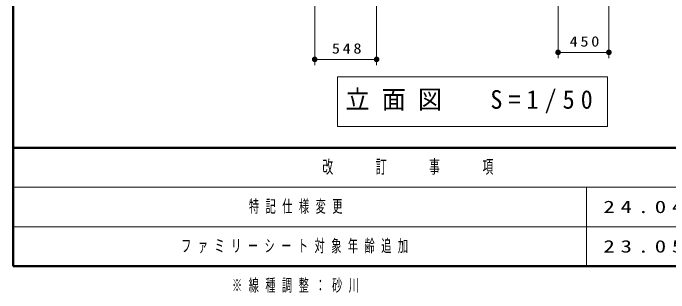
# Model space of a CAD drawing. Units: millimetres on the paper, scale 1:50. Extents: x -385 to 0, y -5 to 267.
# Drawn here: x -385 to -268.9, y -4.7 to 44.9 of the extents above; entities that cross this region are included whole.
import ezdxf

# ---------------------------------------------------------------- set-up
doc = ezdxf.new("R2010")
doc.units = ezdxf.units.MM
doc.layers.add('LY_1', color=7, linetype='Continuous', lineweight=13)
doc.layers.add('LY_2', color=7, linetype='Continuous', lineweight=13)
doc.layers.add('LY_3', color=7, linetype='Continuous')
doc.styles.add('ＭＳ ゴシック', font='')
doc.styles.get('ＭＳ ゴシック').set_extended_font_data('MS Gothic')

# ---------------------------------------------------------------- blocks, each defined once
blk = doc.blocks.new('filled_dot')
at = {"color": 0, "linetype": 'Continuous', "lineweight": -2, "const_width": 1.25}
blk.add_lwpolyline([(-0.625, 0, 1), (0.625, 0, 1)], format="xyb", close=True, dxfattribs=at)

msp = doc.modelspace()

# ---------------------------------------------------------------- linework, layer by layer
at = {"layer": 'LY_1'}
for p, q in [((-331.61, 57.632), (-331.61, 35.652)), ((-320.65, 57.632), (-320.65, 35.652)), ((-288.529, 53.156), (-288.529, 36.896)), ((-279.531, 53.136), (-279.531, 36.896)), ((-279.531, 37.896), (-288.529, 37.896)), ((-320.65, 36.652), (-331.61, 36.652)), ((-327.562, 33.549), (-327.562, 24.749)), ((-279.762, 33.549), (-327.562, 33.549)), ((-279.762, 24.749), (-279.762, 33.549)), ((-327.562, 24.749), (-279.762, 24.749))]:
    msp.add_line(p, q, dxfattribs=at)
at = {"layer": 'LY_2', "lineweight": 50}
for p, q in [((-385, 267), (-385, 0)), ((-385, 21), (0, 21)), ((-385, 0), (0, 0))]:
    msp.add_line(p, q, dxfattribs=at)
at = {"layer": 'LY_2'}
for p, q in [((-385, 14), (-243.5, 14)), ((-283.5, 14), (-283.5, 0)), ((-385, 7), (-243.5, 7))]:
    msp.add_line(p, q, dxfattribs=at)

# ---------------------------------------------------------------- block references
at = {"layer": 'LY_1', "xscale": 0.4, "yscale": 0.4}
for p in [(-288.529, 37.896), (-331.61, 36.652)]:
    msp.add_blockref('filled_dot', p, dxfattribs=at)
at = {"layer": 'LY_1', "xscale": 0.4, "yscale": 0.4, "rotation": 180}
for p in [(-279.531, 37.896), (-320.65, 36.652)]:
    msp.add_blockref('filled_dot', p, dxfattribs=at)

# ---------------------------------------------------------------- texts
at = {"layer": 'LY_1', "style": 'ＭＳ ゴシック'}
for s, insert, char_height, attachment_point in [('\\T1.33;\\W1.15;450', (-283.615, 38.896), 1.833, 8), ('\\T1.33;\\W1.15;548', (-325.713, 37.652), 1.833, 8), ('\\T1.5;\\W0.95;立面図\u3000S=1/50', (-326.162, 29.149), 3.299, 4), ('\\T1.64;\\W0.6;特記仕様変更', (-343.25, 10.5), 2.199, 4), ('\\T1.5;\\W1.35;24.04.19', (-280.5, 10.5), 2.199, 4), ('\\T1.64;\\W0.6;ファミリーシート対象年齢追加', (-355.25, 3.5), 2.199, 4), ('\\T1.5;\\W1.35;23.05.29', (-280.5, 3.5), 2.199, 4)]:
    msp.add_mtext(s, dxfattribs=dict(at, insert=insert, char_height=char_height, attachment_point=attachment_point))
at = {"layer": 'LY_2', "insert": (-330.25, 17.5), "char_height": 2.346, "attachment_point": 4, "style": 'ＭＳ ゴシック'}
msp.add_mtext('\\T1.64;\\W0.6;改\u3000\u3000訂\u3000\u3000事\u3000\u3000項', dxfattribs=at)
at = {"layer": 'LY_3', "insert": (-346.25, -3.5), "char_height": 2.199, "attachment_point": 4, "style": 'ＭＳ ゴシック'}
msp.add_mtext('\\T1.64;\\W0.6;※線種調整：砂川', dxfattribs=at)

doc.saveas('drawing.dxf')
